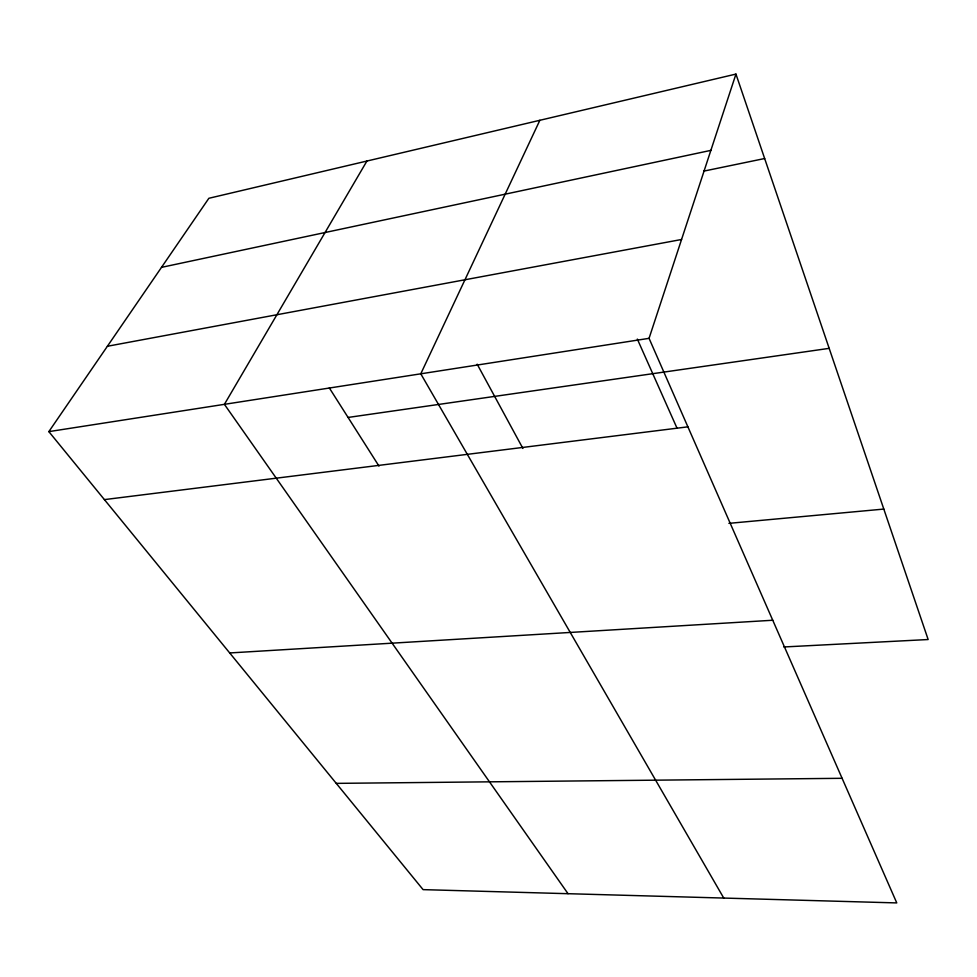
<?xml version="1.0" encoding="UTF-8"?>
<svg xmlns="http://www.w3.org/2000/svg" width="977" height="977" viewBox="0 0 977 977"><rect width="100%" height="100%" fill="white"/><g stroke="black" fill="none" stroke-linecap="round" stroke-linejoin="round"><path stroke-width="1.47" d="M649.058 338.335L735.95 74.081L208.87 198.282L48.85 431.626L423.09 889.632L896.776 902.919L649.058 338.335L48.85 431.626M539.866 120.293L420.782 373.812L723.749 898.058M366.925 161.046L224.405 404.344L568.028 893.686M161.498 267.356L710.865 150.373M703.721 171.134L764.649 158.53M107.397 346.261L681.567 239.487M348.081 417.448L829.18 348.349M104.405 499.613L687.893 426.839M728.903 523.354L883.806 509.078M229.693 652.954L772.746 620.248M783.823 646.969L928.15 639.532L735.95 74.081M336.271 783.371L842.101 778.303M329.322 387.93L378.991 466.114M477.179 364.201L522.903 448.443M637.334 339.08L676.963 428.036"/></g></svg>
